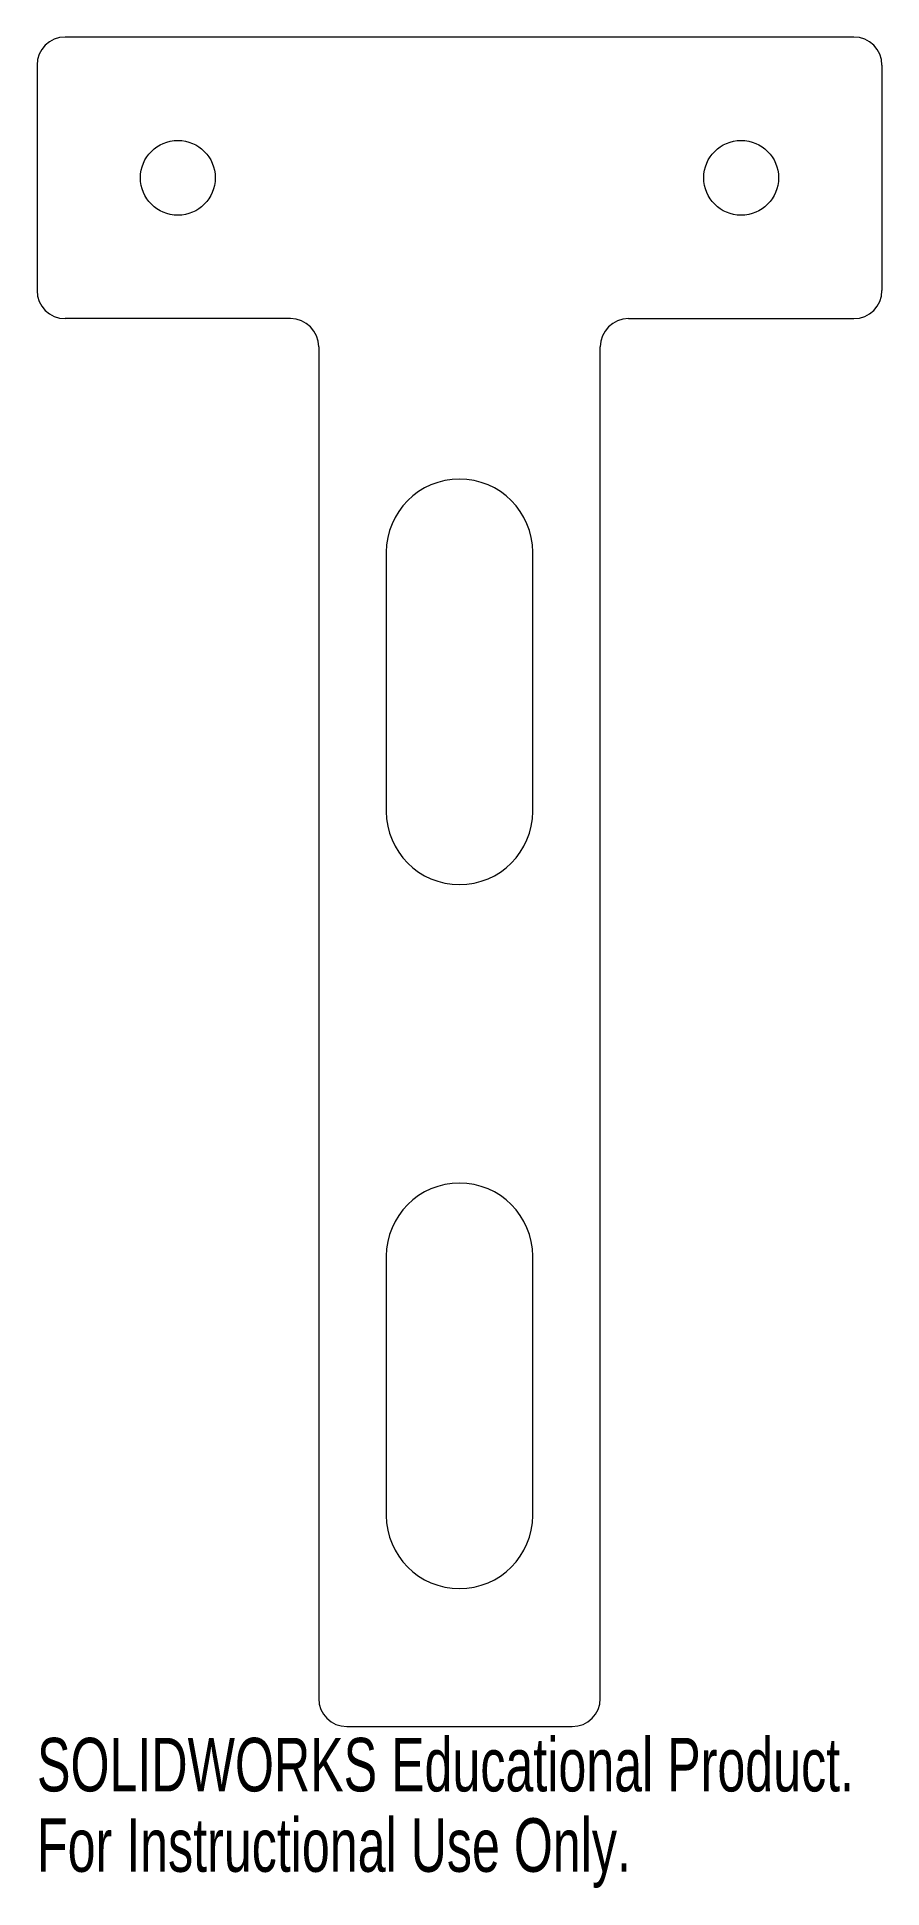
# Model space of a CAD drawing. Header units: inches. Extents: x -1.5 to 1.5, y -3.57 to 3.
import ezdxf

# ---------------------------------------------------------------- set-up
doc = ezdxf.new("R2010")
doc.units = ezdxf.units.IN
doc.header["$MEASUREMENT"] = 0
doc.styles.add('SLDTEXTSTYLE0', font='TXT', dxfattribs={"width": 0.7})

msp = doc.modelspace()

# ---------------------------------------------------------------- linework, layer by layer
at = {"color": 7, "linetype": 'Continuous', "lineweight": 15}
for p, q in [((1.4, 3), (-1.4, 3)), ((-1.5, 2.9), (-1.5, 2.1)), ((1.5, 2.9), (1.5, 2.1)), ((-0.6, 2), (-1.4, 2)), ((0.6, 2), (1.4, 2)), ((-0.5, 1.9), (-0.5, -2.9)), ((0.5, -2.9), (0.5, 1.9)), ((-0.26, 1.17), (-0.26, 0.25)), ((0.26, 0.25), (0.26, 1.17)), ((-0.26, -1.33), (-0.26, -2.25)), ((0.26, -2.25), (0.26, -1.33)), ((-0.4, -3), (0.4, -3))]:
    msp.add_line(p, q, dxfattribs=at)
for centre in [(-1, 2.5), (1, 2.5)]:
    msp.add_circle(centre, 0.1328, dxfattribs=at)
for centre, radius, start, end in [((-1.4, 2.9), 0.1, 90, 180), ((1.4, 2.9), 0.1, 0, 90), ((-1.4, 2.1), 0.1, 180, 270), ((1.4, 2.1), 0.1, 270, 0), ((-0.6, 1.9), 0.1, 0, 90), ((0.6, 1.9), 0.1, 90, 180), ((0, 1.17), 0.26, 0, 180), ((0, 0.25), 0.26, 180, 0), ((0, -1.33), 0.26, 0, 180), ((0, -2.25), 0.26, 180, 0), ((-0.4, -2.9), 0.1, 180, 270), ((0.4, -2.9), 0.1, 270, 0)]:
    msp.add_arc(centre, radius, start, end, dxfattribs=at)

# ---------------------------------------------------------------- texts
at = {"color": 7, "linetype": 'Continuous', "char_height": 0.1903, "attachment_point": 1, "style": 'SLDTEXTSTYLE0'}
for s, insert in [('SOLIDWORKS Educational Product.', (-1.5, -3.0401)), ('For Instructional Use Only.', (-1.5, -3.3256))]:
    msp.add_mtext(s, dxfattribs=dict(at, insert=insert))

doc.saveas('drawing.dxf')
